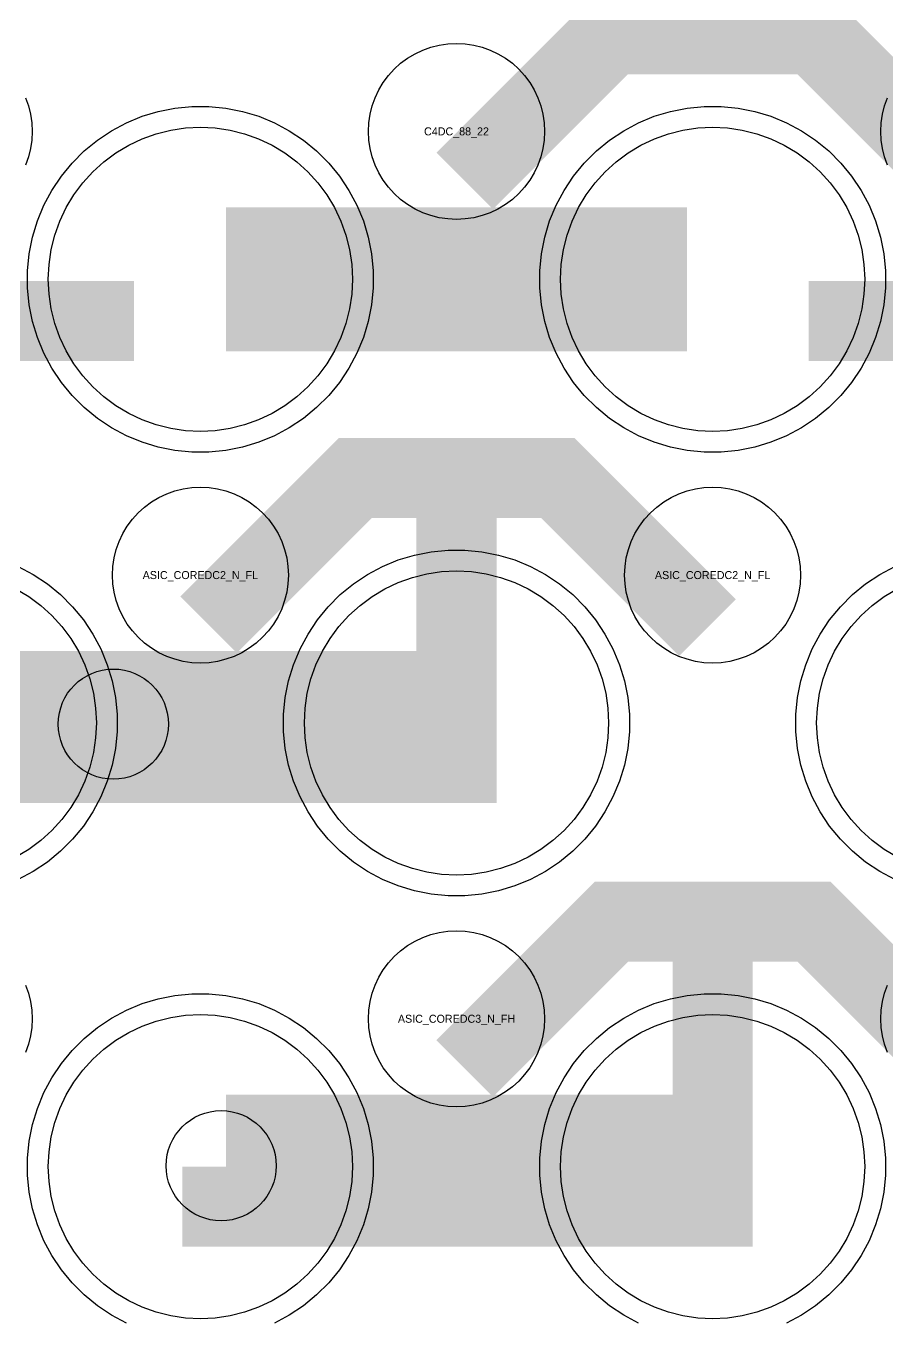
# Model space of a CAD drawing. Extents: x -11880 to 11880, y -14992 to 14992.
# Drawn here: x -5014.5 to -4745.5, y -2971.6 to -2566.8 of the extents above; entities that cross this region are included whole.
import ezdxf
from ezdxf.enums import TextEntityAlignment as Align

# ---------------------------------------------------------------- set-up
doc = ezdxf.new("R2010")
doc.units = 0
doc.header["$MEASUREMENT"] = 0
for name, color, linetype in [('GDS_775_DT_237', 138, 'CONTINUOUS'), ('RDL1_FS', 34, 'CONTINUOUS'), ('RDL_BS', 160, 'CONTINUOUS')]:
    doc.layers.add(name, color=color, linetype=linetype)

msp = doc.modelspace()

# ---------------------------------------------------------------- linework, layer by layer
at = {"layer": 'RDL1_FS'}
for points in [[(-4960, -2693.434), (-4964.657, -2693.205), (-4969.268, -2692.521), (-4973.791, -2691.389), (-4978.181, -2689.817), (-4982.395, -2687.825), (-4986.395, -2685.427), (-4990.14, -2682.649), (-4993.594, -2679.519), (-4996.724, -2676.065), (-4999.502, -2672.32), (-5001.9, -2668.32), (-5003.892, -2664.106), (-5005.464, -2659.716), (-5006.596, -2655.193), (-5007.28, -2650.582), (-5007.509, -2645.925), (-5007.28, -2641.268), (-5006.596, -2636.657), (-5005.464, -2632.134), (-5003.892, -2627.744), (-5001.9, -2623.53), (-4999.502, -2619.53), (-4996.724, -2615.785), (-4993.594, -2612.331), (-4990.14, -2609.201), (-4986.395, -2606.423), (-4982.395, -2604.025), (-4978.181, -2602.033), (-4973.791, -2600.461), (-4969.268, -2599.329), (-4964.657, -2598.645), (-4960, -2598.416), (-4955.343, -2598.645), (-4950.732, -2599.329), (-4946.209, -2600.461), (-4941.819, -2602.033), (-4937.605, -2604.025), (-4933.605, -2606.423), (-4929.86, -2609.201), (-4926.406, -2612.331), (-4923.276, -2615.785), (-4920.498, -2619.53), (-4918.1, -2623.53), (-4916.108, -2627.744), (-4914.536, -2632.134), (-4913.404, -2636.657), (-4912.72, -2641.268), (-4912.491, -2645.925), (-4912.72, -2650.582), (-4913.404, -2655.193), (-4914.536, -2659.716), (-4916.108, -2664.106), (-4918.1, -2668.32), (-4920.498, -2672.32), (-4923.276, -2676.065), (-4926.406, -2679.519), (-4929.86, -2682.649), (-4933.605, -2685.427), (-4937.605, -2687.825), (-4941.819, -2689.817), (-4946.209, -2691.389), (-4950.732, -2692.521), (-4955.343, -2693.205)], [(-4800, -2693.434), (-4804.657, -2693.205), (-4809.268, -2692.521), (-4813.791, -2691.389), (-4818.181, -2689.817), (-4822.395, -2687.825), (-4826.395, -2685.427), (-4830.14, -2682.649), (-4833.594, -2679.519), (-4836.724, -2676.065), (-4839.502, -2672.32), (-4841.9, -2668.32), (-4843.892, -2664.106), (-4845.464, -2659.716), (-4846.596, -2655.193), (-4847.28, -2650.582), (-4847.509, -2645.925), (-4847.28, -2641.268), (-4846.596, -2636.657), (-4845.464, -2632.134), (-4843.892, -2627.744), (-4841.9, -2623.53), (-4839.502, -2619.53), (-4836.724, -2615.785), (-4833.594, -2612.331), (-4830.14, -2609.201), (-4826.395, -2606.423), (-4822.395, -2604.025), (-4818.181, -2602.033), (-4813.791, -2600.461), (-4809.268, -2599.329), (-4804.657, -2598.645), (-4800, -2598.416), (-4795.343, -2598.645), (-4790.732, -2599.329), (-4786.209, -2600.461), (-4781.819, -2602.033), (-4777.605, -2604.025), (-4773.605, -2606.423), (-4769.86, -2609.201), (-4766.406, -2612.331), (-4763.276, -2615.785), (-4760.498, -2619.53), (-4758.1, -2623.53), (-4756.108, -2627.744), (-4754.536, -2632.134), (-4753.404, -2636.657), (-4752.72, -2641.268), (-4752.491, -2645.925), (-4752.72, -2650.582), (-4753.404, -2655.193), (-4754.536, -2659.716), (-4756.108, -2664.106), (-4758.1, -2668.32), (-4760.498, -2672.32), (-4763.276, -2676.065), (-4766.406, -2679.519), (-4769.86, -2682.649), (-4773.605, -2685.427), (-4777.605, -2687.825), (-4781.819, -2689.817), (-4786.209, -2691.389), (-4790.732, -2692.521), (-4795.343, -2693.205)], [(-4880, -2831.999), (-4884.657, -2831.77), (-4889.268, -2831.086), (-4893.791, -2829.954), (-4898.181, -2828.382), (-4902.395, -2826.39), (-4906.395, -2823.992), (-4910.14, -2821.214), (-4913.594, -2818.084), (-4916.724, -2814.63), (-4919.502, -2810.885), (-4921.9, -2806.885), (-4923.892, -2802.671), (-4925.464, -2798.281), (-4926.596, -2793.758), (-4927.28, -2789.147), (-4927.509, -2784.49), (-4927.28, -2779.833), (-4926.596, -2775.222), (-4925.464, -2770.699), (-4923.892, -2766.309), (-4921.9, -2762.095), (-4919.502, -2758.095), (-4916.724, -2754.35), (-4913.594, -2750.896), (-4910.14, -2747.766), (-4906.395, -2744.988), (-4902.395, -2742.59), (-4898.181, -2740.598), (-4893.791, -2739.026), (-4889.268, -2737.894), (-4884.657, -2737.21), (-4880, -2736.981), (-4875.343, -2737.21), (-4870.732, -2737.894), (-4866.209, -2739.026), (-4861.819, -2740.598), (-4857.605, -2742.59), (-4853.605, -2744.988), (-4849.86, -2747.766), (-4846.406, -2750.896), (-4843.276, -2754.35), (-4840.498, -2758.095), (-4838.1, -2762.095), (-4836.108, -2766.309), (-4834.536, -2770.699), (-4833.404, -2775.222), (-4832.72, -2779.833), (-4832.491, -2784.49), (-4832.72, -2789.147), (-4833.404, -2793.758), (-4834.536, -2798.281), (-4836.108, -2802.671), (-4838.1, -2806.885), (-4840.498, -2810.885), (-4843.276, -2814.63), (-4846.406, -2818.084), (-4849.86, -2821.214), (-4853.605, -2823.992), (-4857.605, -2826.39), (-4861.819, -2828.382), (-4866.209, -2829.954), (-4870.732, -2831.086), (-4875.343, -2831.77)], [(-4960, -2970.564), (-4964.657, -2970.335), (-4969.268, -2969.651), (-4973.791, -2968.519), (-4978.181, -2966.947), (-4982.395, -2964.955), (-4986.395, -2962.557), (-4990.14, -2959.779), (-4993.594, -2956.649), (-4996.724, -2953.195), (-4999.502, -2949.45), (-5001.9, -2945.45), (-5003.892, -2941.236), (-5005.464, -2936.846), (-5006.596, -2932.323), (-5007.28, -2927.712), (-5007.509, -2923.055), (-5007.28, -2918.398), (-5006.596, -2913.787), (-5005.464, -2909.264), (-5003.892, -2904.874), (-5001.9, -2900.66), (-4999.502, -2896.66), (-4996.724, -2892.915), (-4993.594, -2889.461), (-4990.14, -2886.331), (-4986.395, -2883.553), (-4982.395, -2881.155), (-4978.181, -2879.163), (-4973.791, -2877.591), (-4969.268, -2876.459), (-4964.657, -2875.775), (-4960, -2875.546), (-4955.343, -2875.775), (-4950.732, -2876.459), (-4946.209, -2877.591), (-4941.819, -2879.163), (-4937.605, -2881.155), (-4933.605, -2883.553), (-4929.86, -2886.331), (-4926.406, -2889.461), (-4923.276, -2892.915), (-4920.498, -2896.66), (-4918.1, -2900.66), (-4916.108, -2904.874), (-4914.536, -2909.264), (-4913.404, -2913.787), (-4912.72, -2918.398), (-4912.491, -2923.055), (-4912.72, -2927.712), (-4913.404, -2932.323), (-4914.536, -2936.846), (-4916.108, -2941.236), (-4918.1, -2945.45), (-4920.498, -2949.45), (-4923.276, -2953.195), (-4926.406, -2956.649), (-4929.86, -2959.779), (-4933.605, -2962.557), (-4937.605, -2964.955), (-4941.819, -2966.947), (-4946.209, -2968.519), (-4950.732, -2969.651), (-4955.343, -2970.335)], [(-4800, -2970.564), (-4804.657, -2970.335), (-4809.268, -2969.651), (-4813.791, -2968.519), (-4818.181, -2966.947), (-4822.395, -2964.955), (-4826.395, -2962.557), (-4830.14, -2959.779), (-4833.594, -2956.649), (-4836.724, -2953.195), (-4839.502, -2949.45), (-4841.9, -2945.45), (-4843.892, -2941.236), (-4845.464, -2936.846), (-4846.596, -2932.323), (-4847.28, -2927.712), (-4847.509, -2923.055), (-4847.28, -2918.398), (-4846.596, -2913.787), (-4845.464, -2909.264), (-4843.892, -2904.874), (-4841.9, -2900.66), (-4839.502, -2896.66), (-4836.724, -2892.915), (-4833.594, -2889.461), (-4830.14, -2886.331), (-4826.395, -2883.553), (-4822.395, -2881.155), (-4818.181, -2879.163), (-4813.791, -2877.591), (-4809.268, -2876.459), (-4804.657, -2875.775), (-4800, -2875.546), (-4795.343, -2875.775), (-4790.732, -2876.459), (-4786.209, -2877.591), (-4781.819, -2879.163), (-4777.605, -2881.155), (-4773.605, -2883.553), (-4769.86, -2886.331), (-4766.406, -2889.461), (-4763.276, -2892.915), (-4760.498, -2896.66), (-4758.1, -2900.66), (-4756.108, -2904.874), (-4754.536, -2909.264), (-4753.404, -2913.787), (-4752.72, -2918.398), (-4752.491, -2923.055), (-4752.72, -2927.712), (-4753.404, -2932.323), (-4754.536, -2936.846), (-4756.108, -2941.236), (-4758.1, -2945.45), (-4760.498, -2949.45), (-4763.276, -2953.195), (-4766.406, -2956.649), (-4769.86, -2959.779), (-4773.605, -2962.557), (-4777.605, -2964.955), (-4781.819, -2966.947), (-4786.209, -2968.519), (-4790.732, -2969.651), (-4795.343, -2970.335)]]:
    msp.add_lwpolyline(points, close=True, dxfattribs=at)
for points in [[(-4951.998, -2645.925, 45, 45, 0), (-4879.998, -2645.925, 45, 45, 0)], [(-4879.998, -2645.925, 45, 45, 0), (-4807.998, -2645.925, 45, 45, 0)], [(-5031.998, -2784.49, 45, 45, 0), (-4959.998, -2784.49, 45, 45, 0)], [(-4959.998, -2784.49, 45, 45, 0), (-4887.998, -2784.49, 45, 45, 0)], [(-4951.998, -2923.055, 45, 45, 0), (-4879.998, -2923.055, 45, 45, 0)], [(-4879.998, -2923.055, 45, 45, 0), (-4807.998, -2923.055, 45, 45, 0)]]:
    msp.add_lwpolyline(points, format="xyseb", dxfattribs=at)
msp.add_lwpolyline([(-5017.605, -2742.59), (-5013.605, -2744.988), (-5009.86, -2747.766), (-5006.406, -2750.896), (-5003.276, -2754.35), (-5000.498, -2758.095), (-4998.1, -2762.095), (-4996.108, -2766.309), (-4994.536, -2770.699), (-4993.404, -2775.222), (-4992.72, -2779.833), (-4992.491, -2784.49), (-4992.72, -2789.147), (-4993.404, -2793.758), (-4994.536, -2798.281), (-4996.108, -2802.671), (-4998.1, -2806.885), (-5000.498, -2810.885), (-5003.276, -2814.63), (-5006.406, -2818.084), (-5009.86, -2821.214), (-5013.605, -2823.992), (-5017.605, -2826.39)], dxfattribs=at)
at = {"layer": 'RDL1_FS', "color": 11, "true_color": 0xf27172}
msp.add_lwpolyline([(-4742.395, -2826.39), (-4746.395, -2823.992), (-4750.14, -2821.214), (-4753.594, -2818.084), (-4756.724, -2814.63), (-4759.502, -2810.885), (-4761.9, -2806.885), (-4763.892, -2802.671), (-4765.464, -2798.281), (-4766.596, -2793.758), (-4767.28, -2789.147), (-4767.509, -2784.49), (-4767.28, -2779.833), (-4766.596, -2775.222), (-4765.464, -2770.699), (-4763.892, -2766.309), (-4761.9, -2762.095), (-4759.502, -2758.095), (-4756.724, -2754.35), (-4753.594, -2750.896), (-4750.14, -2747.766), (-4746.395, -2744.988), (-4742.395, -2742.59)], dxfattribs=at)
at = {"layer": 'RDL1_FS'}
for centre in [(-4987.203, -2784.842), (-4953.512, -2922.761)]:
    msp.add_circle(centre, 17.2, dxfattribs=at)
at = {"layer": 'RDL_BS'}
for points in [[(-4877.438, -2615.239, 25, 25, 0), (-4831.623, -2569.424, 25, 25, 0), (-4798.07, -2569.424, 25, 25, 0)], [(-4721.599, -2616.138, 25, 25, 0), (-4768.313, -2569.424, 25, 25, 0), (-4798.071, -2569.424, 25, 25, 0)], [(-5089.984, -2658.938, 25, 25, 0), (-4980.719, -2658.938, 25, 25, 0)], [(-4769.984, -2658.938, 25, 25, 0), (-4660.719, -2658.938, 25, 25, 0)], [(-4880, -2809.49, 25, 25, 0), (-4880, -2695.489, 25, 25, 0)], [(-4957.438, -2753.804, 25, 25, 0), (-4911.623, -2707.989, 25, 25, 0), (-4878.07, -2707.989, 25, 25, 0)], [(-4801.599, -2754.703, 25, 25, 0), (-4848.313, -2707.989, 25, 25, 0), (-4878.071, -2707.989, 25, 25, 0)], [(-5045.603, -2796.99, 25, 25, 0), (-4867.5, -2796.99, 25, 25, 0)], [(-4800, -2948.055, 25, 25, 0), (-4800, -2834.054, 25, 25, 0)], [(-4877.438, -2892.369, 25, 25, 0), (-4831.623, -2846.554, 25, 25, 0), (-4798.07, -2846.554, 25, 25, 0)], [(-4721.599, -2893.268, 25, 25, 0), (-4768.313, -2846.554, 25, 25, 0), (-4798.071, -2846.554, 25, 25, 0)], [(-4965.603, -2935.555, 25, 25, 0), (-4787.5, -2935.555, 25, 25, 0)]]:
    msp.add_lwpolyline(points, format="xyseb", dxfattribs=at)
for points in [[(-4880, -2627.231), (-4882.693, -2627.099), (-4885.365, -2626.703), (-4887.984, -2626.046), (-4890.519, -2625.139), (-4892.956, -2623.987), (-4895.28, -2622.594), (-4897.443, -2620.991), (-4899.442, -2619.179), (-4901.254, -2617.18), (-4902.857, -2615.017), (-4904.25, -2612.693), (-4905.402, -2610.256), (-4906.309, -2607.721), (-4906.966, -2605.102), (-4907.362, -2602.43), (-4907.494, -2599.737), (-4907.362, -2597.044), (-4906.966, -2594.372), (-4906.309, -2591.753), (-4905.402, -2589.218), (-4904.25, -2586.781), (-4902.857, -2584.457), (-4901.254, -2582.294), (-4899.442, -2580.295), (-4897.443, -2578.483), (-4895.28, -2576.88), (-4892.956, -2575.487), (-4890.519, -2574.335), (-4887.984, -2573.428), (-4885.365, -2572.771), (-4882.693, -2572.375), (-4880, -2572.243), (-4877.307, -2572.375), (-4874.635, -2572.771), (-4872.016, -2573.428), (-4869.481, -2574.335), (-4867.044, -2575.487), (-4864.72, -2576.88), (-4862.557, -2578.483), (-4860.558, -2580.295), (-4858.746, -2582.294), (-4857.143, -2584.457), (-4855.75, -2586.781), (-4854.598, -2589.218), (-4853.691, -2591.753), (-4853.034, -2594.372), (-4852.638, -2597.044), (-4852.506, -2599.737), (-4852.638, -2602.43), (-4853.034, -2605.102), (-4853.691, -2607.721), (-4854.598, -2610.256), (-4855.75, -2612.693), (-4857.143, -2615.017), (-4858.746, -2617.18), (-4860.558, -2619.179), (-4862.557, -2620.991), (-4864.72, -2622.594), (-4867.044, -2623.987), (-4869.481, -2625.139), (-4872.016, -2626.046), (-4874.635, -2626.703), (-4877.307, -2627.099)], [(-4962.644, -2699.925), (-4967.938, -2699.408), (-4973.165, -2698.362), (-4978.205, -2696.831), (-4983.115, -2694.8), (-4987.777, -2692.308), (-4992.191, -2689.361), (-4996.292, -2685.999), (-5000.074, -2682.217), (-5003.436, -2678.116), (-5006.383, -2673.702), (-5008.875, -2669.04), (-5010.906, -2664.13), (-5012.437, -2659.09), (-5013.483, -2653.863), (-5014, -2648.569), (-5014, -2643.281), (-5013.483, -2637.987), (-5012.437, -2632.76), (-5010.906, -2627.72), (-5008.875, -2622.81), (-5006.383, -2618.148), (-5003.436, -2613.734), (-5000.074, -2609.633), (-4996.292, -2605.851), (-4992.191, -2602.489), (-4987.777, -2599.542), (-4983.115, -2597.05), (-4978.205, -2595.019), (-4973.165, -2593.488), (-4967.938, -2592.442), (-4962.644, -2591.925), (-4957.356, -2591.925), (-4952.062, -2592.442), (-4946.835, -2593.488), (-4941.795, -2595.019), (-4936.885, -2597.05), (-4932.223, -2599.542), (-4927.809, -2602.489), (-4923.708, -2605.851), (-4919.926, -2609.633), (-4916.564, -2613.734), (-4913.617, -2618.148), (-4911.125, -2622.81), (-4909.094, -2627.72), (-4907.563, -2632.76), (-4906.517, -2637.987), (-4906, -2643.281), (-4906, -2648.569), (-4906.517, -2653.863), (-4907.563, -2659.09), (-4909.094, -2664.13), (-4911.125, -2669.04), (-4913.617, -2673.702), (-4916.564, -2678.116), (-4919.926, -2682.217), (-4923.708, -2685.999), (-4927.809, -2689.361), (-4932.223, -2692.308), (-4936.885, -2694.8), (-4941.795, -2696.831), (-4946.835, -2698.362), (-4952.062, -2699.408), (-4957.356, -2699.925)], [(-4802.644, -2699.925), (-4807.938, -2699.408), (-4813.165, -2698.362), (-4818.205, -2696.831), (-4823.115, -2694.8), (-4827.777, -2692.308), (-4832.191, -2689.361), (-4836.292, -2685.999), (-4840.074, -2682.217), (-4843.436, -2678.116), (-4846.383, -2673.702), (-4848.875, -2669.04), (-4850.906, -2664.13), (-4852.437, -2659.09), (-4853.483, -2653.863), (-4854, -2648.569), (-4854, -2643.281), (-4853.483, -2637.987), (-4852.437, -2632.76), (-4850.906, -2627.72), (-4848.875, -2622.81), (-4846.383, -2618.148), (-4843.436, -2613.734), (-4840.074, -2609.633), (-4836.292, -2605.851), (-4832.191, -2602.489), (-4827.777, -2599.542), (-4823.115, -2597.05), (-4818.205, -2595.019), (-4813.165, -2593.488), (-4807.938, -2592.442), (-4802.644, -2591.925), (-4797.356, -2591.925), (-4792.062, -2592.442), (-4786.835, -2593.488), (-4781.795, -2595.019), (-4776.885, -2597.05), (-4772.223, -2599.542), (-4767.809, -2602.489), (-4763.708, -2605.851), (-4759.926, -2609.633), (-4756.564, -2613.734), (-4753.617, -2618.148), (-4751.125, -2622.81), (-4749.094, -2627.72), (-4747.563, -2632.76), (-4746.517, -2637.987), (-4746, -2643.281), (-4746, -2648.569), (-4746.517, -2653.863), (-4747.563, -2659.09), (-4749.094, -2664.13), (-4751.125, -2669.04), (-4753.617, -2673.702), (-4756.564, -2678.116), (-4759.926, -2682.217), (-4763.708, -2685.999), (-4767.809, -2689.361), (-4772.223, -2692.308), (-4776.885, -2694.8), (-4781.795, -2696.831), (-4786.835, -2698.362), (-4792.062, -2699.408), (-4797.356, -2699.925)], [(-4960, -2765.796), (-4962.693, -2765.664), (-4965.365, -2765.268), (-4967.984, -2764.611), (-4970.519, -2763.704), (-4972.956, -2762.552), (-4975.28, -2761.159), (-4977.443, -2759.556), (-4979.442, -2757.744), (-4981.254, -2755.745), (-4982.857, -2753.582), (-4984.25, -2751.258), (-4985.402, -2748.821), (-4986.309, -2746.286), (-4986.966, -2743.667), (-4987.362, -2740.995), (-4987.494, -2738.302), (-4987.362, -2735.609), (-4986.966, -2732.937), (-4986.309, -2730.318), (-4985.402, -2727.783), (-4984.25, -2725.346), (-4982.857, -2723.022), (-4981.254, -2720.859), (-4979.442, -2718.86), (-4977.443, -2717.048), (-4975.28, -2715.445), (-4972.956, -2714.052), (-4970.519, -2712.9), (-4967.984, -2711.993), (-4965.365, -2711.336), (-4962.693, -2710.94), (-4960, -2710.808), (-4957.307, -2710.94), (-4954.635, -2711.336), (-4952.016, -2711.993), (-4949.481, -2712.9), (-4947.044, -2714.052), (-4944.72, -2715.445), (-4942.557, -2717.048), (-4940.558, -2718.86), (-4938.746, -2720.859), (-4937.143, -2723.022), (-4935.75, -2725.346), (-4934.598, -2727.783), (-4933.691, -2730.318), (-4933.034, -2732.937), (-4932.638, -2735.609), (-4932.506, -2738.302), (-4932.638, -2740.995), (-4933.034, -2743.667), (-4933.691, -2746.286), (-4934.598, -2748.821), (-4935.75, -2751.258), (-4937.143, -2753.582), (-4938.746, -2755.745), (-4940.558, -2757.744), (-4942.557, -2759.556), (-4944.72, -2761.159), (-4947.044, -2762.552), (-4949.481, -2763.704), (-4952.016, -2764.611), (-4954.635, -2765.268), (-4957.307, -2765.664)], [(-4800, -2765.796), (-4802.693, -2765.664), (-4805.365, -2765.268), (-4807.984, -2764.611), (-4810.519, -2763.704), (-4812.956, -2762.552), (-4815.28, -2761.159), (-4817.443, -2759.556), (-4819.442, -2757.744), (-4821.254, -2755.745), (-4822.857, -2753.582), (-4824.25, -2751.258), (-4825.402, -2748.821), (-4826.309, -2746.286), (-4826.966, -2743.667), (-4827.362, -2740.995), (-4827.494, -2738.302), (-4827.362, -2735.609), (-4826.966, -2732.937), (-4826.309, -2730.318), (-4825.402, -2727.783), (-4824.25, -2725.346), (-4822.857, -2723.022), (-4821.254, -2720.859), (-4819.442, -2718.86), (-4817.443, -2717.048), (-4815.28, -2715.445), (-4812.956, -2714.052), (-4810.519, -2712.9), (-4807.984, -2711.993), (-4805.365, -2711.336), (-4802.693, -2710.94), (-4800, -2710.808), (-4797.307, -2710.94), (-4794.635, -2711.336), (-4792.016, -2711.993), (-4789.481, -2712.9), (-4787.044, -2714.052), (-4784.72, -2715.445), (-4782.557, -2717.048), (-4780.558, -2718.86), (-4778.746, -2720.859), (-4777.143, -2723.022), (-4775.75, -2725.346), (-4774.598, -2727.783), (-4773.691, -2730.318), (-4773.034, -2732.937), (-4772.638, -2735.609), (-4772.506, -2738.302), (-4772.638, -2740.995), (-4773.034, -2743.667), (-4773.691, -2746.286), (-4774.598, -2748.821), (-4775.75, -2751.258), (-4777.143, -2753.582), (-4778.746, -2755.745), (-4780.558, -2757.744), (-4782.557, -2759.556), (-4784.72, -2761.159), (-4787.044, -2762.552), (-4789.481, -2763.704), (-4792.016, -2764.611), (-4794.635, -2765.268), (-4797.307, -2765.664)], [(-4882.644, -2838.49), (-4887.938, -2837.973), (-4893.165, -2836.927), (-4898.205, -2835.396), (-4903.115, -2833.365), (-4907.777, -2830.873), (-4912.191, -2827.926), (-4916.292, -2824.564), (-4920.074, -2820.782), (-4923.436, -2816.681), (-4926.383, -2812.267), (-4928.875, -2807.605), (-4930.906, -2802.695), (-4932.437, -2797.655), (-4933.483, -2792.428), (-4934, -2787.134), (-4934, -2781.846), (-4933.483, -2776.552), (-4932.437, -2771.325), (-4930.906, -2766.285), (-4928.875, -2761.375), (-4926.383, -2756.713), (-4923.436, -2752.299), (-4920.074, -2748.198), (-4916.292, -2744.416), (-4912.191, -2741.054), (-4907.777, -2738.107), (-4903.115, -2735.615), (-4898.205, -2733.584), (-4893.165, -2732.053), (-4887.938, -2731.007), (-4882.644, -2730.49), (-4877.356, -2730.49), (-4872.062, -2731.007), (-4866.835, -2732.053), (-4861.795, -2733.584), (-4856.885, -2735.615), (-4852.223, -2738.107), (-4847.809, -2741.054), (-4843.708, -2744.416), (-4839.926, -2748.198), (-4836.564, -2752.299), (-4833.617, -2756.713), (-4831.125, -2761.375), (-4829.094, -2766.285), (-4827.563, -2771.325), (-4826.517, -2776.552), (-4826, -2781.846), (-4826, -2787.134), (-4826.517, -2792.428), (-4827.563, -2797.655), (-4829.094, -2802.695), (-4831.125, -2807.605), (-4833.617, -2812.267), (-4836.564, -2816.681), (-4839.926, -2820.782), (-4843.708, -2824.564), (-4847.809, -2827.926), (-4852.223, -2830.873), (-4856.885, -2833.365), (-4861.795, -2835.396), (-4866.835, -2836.927), (-4872.062, -2837.973), (-4877.356, -2838.49)], [(-4880, -2904.361), (-4882.693, -2904.229), (-4885.365, -2903.833), (-4887.984, -2903.176), (-4890.519, -2902.269), (-4892.956, -2901.117), (-4895.28, -2899.724), (-4897.443, -2898.121), (-4899.442, -2896.309), (-4901.254, -2894.31), (-4902.857, -2892.147), (-4904.25, -2889.823), (-4905.402, -2887.386), (-4906.309, -2884.851), (-4906.966, -2882.232), (-4907.362, -2879.56), (-4907.494, -2876.867), (-4907.362, -2874.174), (-4906.966, -2871.502), (-4906.309, -2868.883), (-4905.402, -2866.348), (-4904.25, -2863.911), (-4902.857, -2861.587), (-4901.254, -2859.424), (-4899.442, -2857.425), (-4897.443, -2855.613), (-4895.28, -2854.01), (-4892.956, -2852.617), (-4890.519, -2851.465), (-4887.984, -2850.558), (-4885.365, -2849.901), (-4882.693, -2849.505), (-4880, -2849.373), (-4877.307, -2849.505), (-4874.635, -2849.901), (-4872.016, -2850.558), (-4869.481, -2851.465), (-4867.044, -2852.617), (-4864.72, -2854.01), (-4862.557, -2855.613), (-4860.558, -2857.425), (-4858.746, -2859.424), (-4857.143, -2861.587), (-4855.75, -2863.911), (-4854.598, -2866.348), (-4853.691, -2868.883), (-4853.034, -2871.502), (-4852.638, -2874.174), (-4852.506, -2876.867), (-4852.638, -2879.56), (-4853.034, -2882.232), (-4853.691, -2884.851), (-4854.598, -2887.386), (-4855.75, -2889.823), (-4857.143, -2892.147), (-4858.746, -2894.31), (-4860.558, -2896.309), (-4862.557, -2898.121), (-4864.72, -2899.724), (-4867.044, -2901.117), (-4869.481, -2902.269), (-4872.016, -2903.176), (-4874.635, -2903.833), (-4877.307, -2904.229)]]:
    msp.add_lwpolyline(points, close=True, dxfattribs=at)
for points in [[(-5014.598, -2589.218), (-5013.691, -2591.753), (-5013.034, -2594.372), (-5012.638, -2597.044), (-5012.506, -2599.737), (-5012.638, -2602.43), (-5013.034, -2605.102), (-5013.691, -2607.721), (-5014.598, -2610.256)], [(-4745.402, -2610.256), (-4746.309, -2607.721), (-4746.966, -2605.102), (-4747.362, -2602.43), (-4747.494, -2599.737), (-4747.362, -2597.044), (-4746.966, -2594.372), (-4746.309, -2591.753), (-4745.402, -2589.218)], [(-5016.885, -2735.615), (-5012.223, -2738.107), (-5007.809, -2741.054), (-5003.708, -2744.416), (-4999.926, -2748.198), (-4996.564, -2752.299), (-4993.617, -2756.713), (-4991.125, -2761.375), (-4989.094, -2766.285), (-4987.563, -2771.325), (-4986.517, -2776.552), (-4986, -2781.846), (-4986, -2787.134), (-4986.517, -2792.428), (-4987.563, -2797.655), (-4989.094, -2802.695), (-4991.125, -2807.605), (-4993.617, -2812.267), (-4996.564, -2816.681), (-4999.926, -2820.782), (-5003.708, -2824.564), (-5007.809, -2827.926), (-5012.223, -2830.873), (-5016.885, -2833.365)], [(-5014.598, -2866.348), (-5013.691, -2868.883), (-5013.034, -2871.502), (-5012.638, -2874.174), (-5012.506, -2876.867), (-5012.638, -2879.56), (-5013.034, -2882.232), (-5013.691, -2884.851), (-5014.598, -2887.386)], [(-4983.115, -2971.93), (-4987.777, -2969.438), (-4992.191, -2966.491), (-4996.292, -2963.129), (-5000.074, -2959.347), (-5003.436, -2955.246), (-5006.383, -2950.832), (-5008.875, -2946.17), (-5010.906, -2941.26), (-5012.437, -2936.22), (-5013.483, -2930.993), (-5014, -2925.699), (-5014, -2920.411), (-5013.483, -2915.117), (-5012.437, -2909.89), (-5010.906, -2904.85), (-5008.875, -2899.94), (-5006.383, -2895.278), (-5003.436, -2890.864), (-5000.074, -2886.763), (-4996.292, -2882.981), (-4992.191, -2879.619), (-4987.777, -2876.672), (-4983.115, -2874.18), (-4978.205, -2872.149), (-4973.165, -2870.618), (-4967.938, -2869.572), (-4962.644, -2869.055), (-4957.356, -2869.055), (-4952.062, -2869.572), (-4946.835, -2870.618), (-4941.795, -2872.149), (-4936.885, -2874.18), (-4932.223, -2876.672), (-4927.809, -2879.619), (-4923.708, -2882.981), (-4919.926, -2886.763), (-4916.564, -2890.864), (-4913.617, -2895.278), (-4911.125, -2899.94), (-4909.094, -2904.85), (-4907.563, -2909.89), (-4906.517, -2915.117), (-4906, -2920.411), (-4906, -2925.699), (-4906.517, -2930.993), (-4907.563, -2936.22), (-4909.094, -2941.26), (-4911.125, -2946.17), (-4913.617, -2950.832), (-4916.564, -2955.246), (-4919.926, -2959.347), (-4923.708, -2963.129), (-4927.809, -2966.491), (-4932.223, -2969.438), (-4936.885, -2971.93)], [(-4823.115, -2971.93), (-4827.777, -2969.438), (-4832.191, -2966.491), (-4836.292, -2963.129), (-4840.074, -2959.347), (-4843.436, -2955.246), (-4846.383, -2950.832), (-4848.875, -2946.17), (-4850.906, -2941.26), (-4852.437, -2936.22), (-4853.483, -2930.993), (-4854, -2925.699), (-4854, -2920.411), (-4853.483, -2915.117), (-4852.437, -2909.89), (-4850.906, -2904.85), (-4848.875, -2899.94), (-4846.383, -2895.278), (-4843.436, -2890.864), (-4840.074, -2886.763), (-4836.292, -2882.981), (-4832.191, -2879.619), (-4827.777, -2876.672), (-4823.115, -2874.18), (-4818.205, -2872.149), (-4813.165, -2870.618), (-4807.938, -2869.572), (-4802.644, -2869.055), (-4797.356, -2869.055), (-4792.062, -2869.572), (-4786.835, -2870.618), (-4781.795, -2872.149), (-4776.885, -2874.18), (-4772.223, -2876.672), (-4767.809, -2879.619), (-4763.708, -2882.981), (-4759.926, -2886.763), (-4756.564, -2890.864), (-4753.617, -2895.278), (-4751.125, -2899.94), (-4749.094, -2904.85), (-4747.563, -2909.89), (-4746.517, -2915.117), (-4746, -2920.411), (-4746, -2925.699), (-4746.517, -2930.993), (-4747.563, -2936.22), (-4749.094, -2941.26), (-4751.125, -2946.17), (-4753.617, -2950.832), (-4756.564, -2955.246), (-4759.926, -2959.347), (-4763.708, -2963.129), (-4767.809, -2966.491), (-4772.223, -2969.438), (-4776.885, -2971.93)], [(-4745.402, -2887.386), (-4746.309, -2884.851), (-4746.966, -2882.232), (-4747.362, -2879.56), (-4747.494, -2876.867), (-4747.362, -2874.174), (-4746.966, -2871.502), (-4746.309, -2868.883), (-4745.402, -2866.348)]]:
    msp.add_lwpolyline(points, dxfattribs=at)
at = {"layer": 'RDL_BS', "color": 11, "true_color": 0xf27172}
msp.add_lwpolyline([(-4743.115, -2833.365), (-4747.777, -2830.873), (-4752.191, -2827.926), (-4756.292, -2824.564), (-4760.074, -2820.782), (-4763.436, -2816.681), (-4766.383, -2812.267), (-4768.875, -2807.605), (-4770.906, -2802.695), (-4772.437, -2797.655), (-4773.483, -2792.428), (-4774, -2787.134), (-4774, -2781.846), (-4773.483, -2776.552), (-4772.437, -2771.325), (-4770.906, -2766.285), (-4768.875, -2761.375), (-4766.383, -2756.713), (-4763.436, -2752.299), (-4760.074, -2748.198), (-4756.292, -2744.416), (-4752.191, -2741.054), (-4747.777, -2738.107), (-4743.115, -2735.615)], dxfattribs=at)

# ---------------------------------------------------------------- texts
at = {"layer": 'GDS_775_DT_237'}
for s, p in [('C4DC_88_22', (-4880, -2599.737)), ('C4DC_88_22', (-4880, -2599.737)), ('ASIC_COREDC2_N_FL', (-4960, -2738.302)), ('ASIC_COREDC2_N_FL', (-4960, -2738.302)), ('ASIC_COREDC2_N_FL', (-4800, -2738.302)), ('ASIC_COREDC2_N_FL', (-4800, -2738.302)), ('ASIC_COREDC3_N_FH', (-4880, -2876.867)), ('ASIC_COREDC3_N_FH', (-4880, -2876.867))]:
    msp.add_text(s, height=2.5, dxfattribs=at).set_placement(p, align=Align.MIDDLE_CENTER)

doc.saveas('drawing.dxf')
